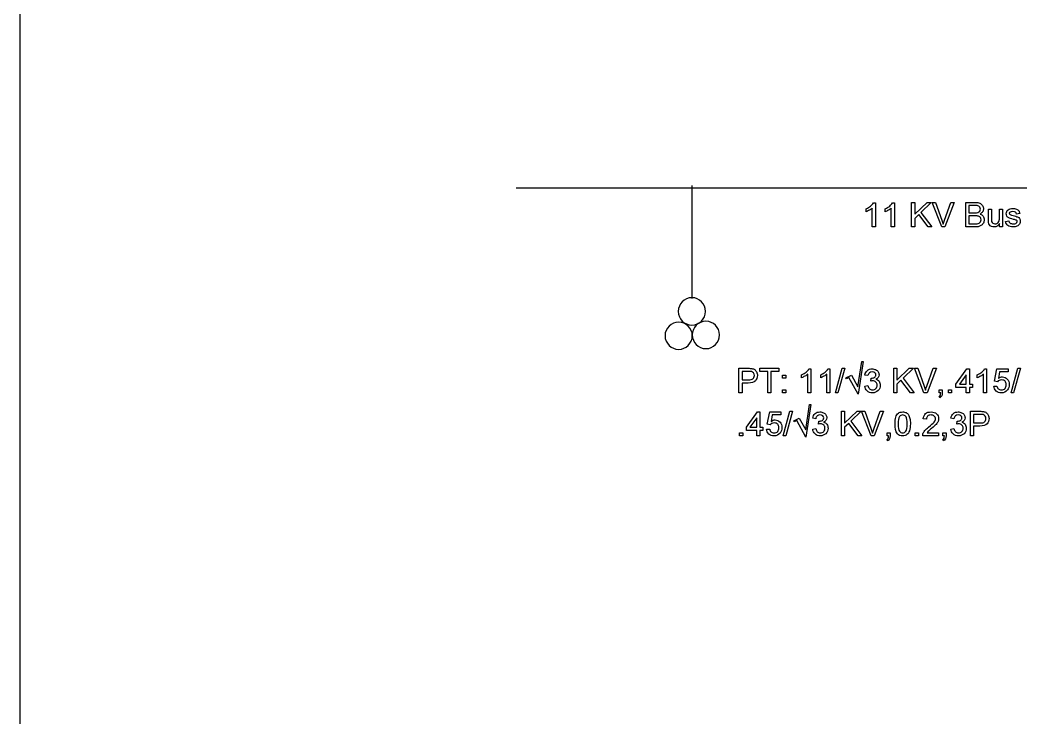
# Model space of a CAD drawing. Header units: millimetres. Extents: x 12 to 286, y 8 to 173.
# Drawn here: x 12.1 to 69.6, y 93.2 to 133.2 of the extents above; entities that cross this region are included whole.
import ezdxf

# ---------------------------------------------------------------- set-up
doc = ezdxf.new("R2010")
doc.units = ezdxf.units.MM
doc.layers.get('0').update_dxf_attribs({"linetype": 'CONTINUOUS'})

msp = doc.modelspace()

# ---------------------------------------------------------------- linework, layer by layer
at = {"color": 0}
for p, q in [((12.1212, 7.5213), (12.1212, 173.298)), ((40.6121, 123.599), (159.272, 123.599)), ((50.7298, 117.249), (50.7298, 123.726)), ((61.1283, 122.731), (61.2429, 122.731)), ((61.2429, 122.731), (61.2429, 121.356)), ((62.2226, 122.731), (62.3355, 122.731)), ((62.3355, 122.731), (62.3355, 121.356)), ((63.3236, 121.356), (63.3236, 122.767)), ((63.3236, 122.767), (63.5, 122.767)), ((63.5, 122.767), (63.5, 122.081)), ((63.5, 122.081), (64.2126, 122.767)), ((64.4521, 122.767), (63.857, 122.192)), ((64.2126, 122.767), (64.4521, 122.767)), ((65.0505, 121.356), (64.5061, 122.767)), ((64.5061, 122.767), (64.6987, 122.767)), ((64.6987, 122.767), (65.0667, 121.744)), ((65.2141, 121.744), (65.5807, 122.767)), ((65.7737, 122.767), (65.2307, 121.356)), ((65.5807, 122.767), (65.7737, 122.767)), ((66.4284, 121.356), (66.4284, 122.767)), ((66.4284, 122.767), (66.9713, 122.767)), ((66.9064, 122.59), (66.6048, 122.59)), ((66.6048, 122.59), (66.6048, 122.167)), ((60.7138, 122.225), (60.7138, 122.388)), ((61.0665, 121.356), (61.0665, 122.428)), ((61.8063, 122.225), (61.8063, 122.388)), ((62.1591, 121.356), (62.1591, 122.428)), ((63.7342, 122.075), (63.5, 121.849)), ((64.2758, 121.356), (63.7342, 122.075)), ((63.857, 122.192), (64.4881, 121.356)), ((66.6048, 122.167), (66.9315, 122.167)), ((66.9533, 121.991), (66.6048, 121.991)), ((66.6048, 121.991), (66.6048, 121.532)), ((67.7333, 121.758), (67.7333, 122.378)), ((67.7333, 122.378), (67.9097, 122.378)), ((67.9097, 122.378), (67.9097, 121.843)), ((68.3687, 121.861), (68.3687, 122.378)), ((68.3687, 122.378), (68.5451, 122.378)), ((68.5451, 122.378), (68.5451, 121.356)), ((69.5332, 122.131), (69.3568, 122.097)), ((61.2429, 121.356), (61.0665, 121.356)), ((62.3355, 121.356), (62.1591, 121.356)), ((63.5, 121.356), (63.3236, 121.356)), ((63.5, 121.849), (63.5, 121.356)), ((64.4881, 121.356), (64.2758, 121.356)), ((65.2307, 121.356), (65.0505, 121.356)), ((66.9629, 121.356), (66.4284, 121.356)), ((66.6048, 121.532), (66.9657, 121.532)), ((68.3687, 121.356), (68.3687, 121.554)), ((68.5451, 121.356), (68.3687, 121.356)), ((68.7215, 121.672), (68.8979, 121.708)), ((60.2449, 112.176), (60.4601, 113.63)), ((60.5374, 113.63), (60.2534, 111.756)), ((60.4601, 113.63), (60.5374, 113.63)), ((53.4098, 111.831), (53.4098, 113.242)), ((53.4098, 113.242), (53.9337, 113.242)), ((53.9517, 113.065), (53.5862, 113.065)), ((53.5862, 113.065), (53.5862, 112.572)), ((54.6104, 113.065), (54.6104, 113.242)), ((54.6104, 113.242), (55.7029, 113.242)), ((55.0693, 113.065), (54.6104, 113.065)), ((55.0693, 111.831), (55.0693, 113.065)), ((55.7029, 113.065), (55.2457, 113.065)), ((55.2457, 113.065), (55.2457, 111.831)), ((55.7029, 113.242), (55.7029, 113.065)), ((55.9153, 112.677), (55.9153, 112.853)), ((55.9153, 112.853), (56.0917, 112.853)), ((56.0917, 112.677), (55.9153, 112.677)), ((56.0917, 112.853), (56.0917, 112.677)), ((57.0096, 112.7), (57.0096, 112.863)), ((57.3624, 111.831), (57.3624, 112.903)), ((57.4241, 113.206), (57.5388, 113.206)), ((57.5388, 113.206), (57.5388, 111.831)), ((58.1021, 112.7), (58.1021, 112.863)), ((58.4549, 111.831), (58.4549, 112.903)), ((58.5184, 113.206), (58.6313, 113.206)), ((58.6313, 113.206), (58.6313, 111.831)), ((58.9499, 111.831), (59.3369, 113.242)), ((59.4815, 113.242), (59.0931, 111.831)), ((59.3369, 113.242), (59.4815, 113.242)), ((59.5492, 112.699), (59.866, 112.853)), ((59.5835, 112.639), (59.5492, 112.699)), ((59.7228, 112.707), (59.5835, 112.639)), ((60.2534, 111.756), (59.7228, 112.707)), ((59.866, 112.853), (60.2449, 112.176)), ((60.8182, 112.819), (60.6418, 112.853)), ((60.9755, 112.5), (60.9946, 112.677)), ((62.3013, 111.831), (62.3013, 113.242)), ((62.3013, 113.242), (62.4777, 113.242)), ((62.4777, 113.242), (62.4777, 112.556)), ((62.4777, 112.556), (63.1899, 113.242)), ((63.4298, 113.242), (62.8329, 112.667)), ((63.1899, 113.242), (63.4298, 113.242)), ((64.0263, 111.831), (63.4834, 113.242)), ((63.4834, 113.242), (63.6764, 113.242)), ((63.6764, 113.242), (64.0429, 112.219)), ((64.1904, 112.219), (64.5583, 113.242)), ((64.7513, 113.242), (64.2084, 111.831)), ((64.5583, 113.242), (64.7513, 113.242)), ((65.8633, 112.324), (66.4986, 113.206)), ((66.4626, 112.868), (66.0714, 112.324)), ((66.4626, 112.324), (66.4626, 112.868)), ((66.4986, 113.206), (66.639, 113.206)), ((66.639, 113.206), (66.639, 112.324)), ((67.098, 112.7), (67.098, 112.863)), ((67.4508, 111.831), (67.4508, 112.903)), ((67.5143, 113.206), (67.6271, 113.206)), ((67.6271, 113.206), (67.6271, 111.831)), ((68.0861, 112.5), (68.2265, 113.206)), ((68.2265, 113.206), (68.8619, 113.206)), ((68.3701, 113.029), (68.3052, 112.647)), ((68.8619, 113.029), (68.3701, 113.029)), ((68.8619, 113.206), (68.8619, 113.029)), ((69.0383, 111.831), (69.427, 113.242)), ((69.5717, 113.242), (69.1829, 111.831)), ((69.427, 113.242), (69.5717, 113.242)), ((53.5862, 112.572), (53.9556, 112.572)), ((53.9447, 112.396), (53.5862, 112.396)), ((53.5862, 112.396), (53.5862, 111.831)), ((60.6418, 112.219), (60.8182, 112.254)), ((62.7105, 112.55), (62.4777, 112.324)), ((62.4777, 112.324), (62.4777, 111.831)), ((63.2534, 111.831), (62.7105, 112.55)), ((62.8329, 112.667), (63.464, 111.831)), ((65.8633, 112.147), (65.8633, 112.324)), ((66.4626, 112.147), (65.8633, 112.147)), ((66.0714, 112.324), (66.4626, 112.324)), ((66.4626, 111.831), (66.4626, 112.147)), ((66.639, 112.324), (66.8154, 112.324)), ((66.8154, 112.147), (66.639, 112.147)), ((66.639, 112.147), (66.639, 111.831)), ((66.8154, 112.324), (66.8154, 112.147)), ((68.0501, 112.219), (68.2265, 112.219)), ((68.2625, 112.466), (68.0861, 112.5)), ((53.5862, 111.831), (53.4098, 111.831)), ((55.2457, 111.831), (55.0693, 111.831)), ((55.9153, 111.831), (55.9153, 112.007)), ((55.9153, 112.007), (56.0917, 112.007)), ((56.0917, 111.831), (55.9153, 111.831)), ((56.0917, 112.007), (56.0917, 111.831)), ((57.5388, 111.831), (57.3624, 111.831)), ((58.6313, 111.831), (58.4549, 111.831)), ((59.0931, 111.831), (58.9499, 111.831)), ((62.4777, 111.831), (62.3013, 111.831)), ((63.464, 111.831), (63.2534, 111.831)), ((64.2084, 111.831), (64.0263, 111.831)), ((64.9111, 111.831), (64.9111, 112.007)), ((64.9111, 112.007), (65.0875, 112.007)), ((64.9979, 111.831), (64.9111, 111.831)), ((64.9471, 111.548), (64.9111, 111.618)), ((65.0875, 112.007), (65.0875, 111.831)), ((65.4403, 111.831), (65.4403, 112.007)), ((65.4403, 112.007), (65.6167, 112.007)), ((65.6167, 111.831), (65.4403, 111.831)), ((65.6167, 112.007), (65.6167, 111.831)), ((66.639, 111.831), (66.4626, 111.831)), ((67.6271, 111.831), (67.4508, 111.831)), ((69.1829, 111.831), (69.0383, 111.831)), ((57.2463, 109.707), (57.4615, 111.161)), ((57.5388, 111.161), (57.2548, 109.287)), ((57.4615, 111.161), (57.5388, 111.161)), ((53.8346, 109.854), (54.4682, 110.736)), ((54.434, 110.399), (54.0424, 109.854)), ((54.434, 109.854), (54.434, 110.399)), ((54.4682, 110.736), (54.6104, 110.736)), ((54.6104, 110.736), (54.6104, 109.854)), ((55.0333, 110.031), (55.1737, 110.736)), ((55.1737, 110.736), (55.8091, 110.736)), ((55.3173, 110.56), (55.2524, 110.177)), ((55.8091, 110.56), (55.3173, 110.56)), ((55.8091, 110.736), (55.8091, 110.56)), ((55.9513, 109.361), (56.3383, 110.772)), ((56.4829, 110.772), (56.0945, 109.361)), ((56.3383, 110.772), (56.4829, 110.772)), ((56.5506, 110.229), (56.8674, 110.383)), ((56.8674, 110.383), (57.2463, 109.707)), ((57.8196, 110.349), (57.6432, 110.383)), ((59.3027, 109.361), (59.3027, 110.772)), ((59.3027, 110.772), (59.479, 110.772)), ((59.479, 110.772), (59.479, 110.086)), ((59.479, 110.086), (60.1913, 110.772)), ((60.4312, 110.772), (59.8343, 110.198)), ((60.1913, 110.772), (60.4312, 110.772)), ((60.9935, 109.361), (60.4492, 110.772)), ((60.4492, 110.772), (60.6418, 110.772)), ((60.6418, 110.772), (61.0097, 109.75)), ((61.1572, 109.75), (61.5237, 110.772)), ((61.7167, 110.772), (61.1738, 109.361)), ((61.5237, 110.772), (61.7167, 110.772)), ((65.7571, 110.349), (65.5807, 110.383)), ((66.711, 109.361), (66.711, 110.772)), ((66.711, 110.772), (67.2331, 110.772)), ((67.2511, 110.596), (66.8874, 110.596)), ((66.8874, 110.596), (66.8874, 110.103)), ((53.8346, 109.678), (53.8346, 109.854)), ((54.0424, 109.854), (54.434, 109.854)), ((54.6104, 109.854), (54.7867, 109.854)), ((54.7867, 109.854), (54.7867, 109.678)), ((55.2097, 109.996), (55.0333, 110.031)), ((56.5848, 110.17), (56.5506, 110.229)), ((56.7242, 110.237), (56.5848, 110.17)), ((57.2548, 109.287), (56.7242, 110.237)), ((57.9769, 110.031), (57.996, 110.207)), ((59.7119, 110.08), (59.479, 109.854)), ((59.479, 109.854), (59.479, 109.361)), ((60.2548, 109.361), (59.7119, 110.08)), ((59.8343, 110.198), (60.4654, 109.361)), ((62.3715, 110.049), (62.3715, 110.049)), ((64.1696, 110.313), (63.9932, 110.349)), ((65.9144, 110.031), (65.9335, 110.207)), ((66.8874, 110.103), (67.2553, 110.103)), ((67.2454, 109.926), (66.8874, 109.926)), ((66.8874, 109.926), (66.8874, 109.361)), ((53.4458, 109.361), (53.4458, 109.538)), ((53.4458, 109.538), (53.6222, 109.538)), ((53.6222, 109.361), (53.4458, 109.361)), ((53.6222, 109.538), (53.6222, 109.361)), ((54.434, 109.678), (53.8346, 109.678)), ((54.434, 109.361), (54.434, 109.678)), ((54.6104, 109.361), (54.434, 109.361)), ((54.7867, 109.678), (54.6104, 109.678)), ((54.6104, 109.678), (54.6104, 109.361)), ((54.9973, 109.75), (55.1737, 109.75)), ((56.0945, 109.361), (55.9513, 109.361)), ((57.6432, 109.75), (57.8196, 109.784)), ((59.479, 109.361), (59.3027, 109.361)), ((60.4654, 109.361), (60.2548, 109.361)), ((61.1738, 109.361), (60.9935, 109.361)), ((61.9125, 109.361), (61.9125, 109.538)), ((61.9125, 109.538), (62.0889, 109.538)), ((61.9993, 109.361), (61.9125, 109.361)), ((62.0889, 109.538), (62.0889, 109.361)), ((63.536, 109.361), (63.536, 109.538)), ((63.536, 109.538), (63.7124, 109.538)), ((63.7124, 109.361), (63.536, 109.361)), ((63.7124, 109.538), (63.7124, 109.361)), ((64.8751, 109.361), (63.959, 109.361)), ((64.2084, 109.538), (64.8751, 109.538)), ((64.8751, 109.538), (64.8751, 109.361)), ((65.1235, 109.361), (65.1235, 109.538)), ((65.1235, 109.538), (65.2999, 109.538)), ((65.2103, 109.361), (65.1235, 109.361)), ((65.2999, 109.538), (65.2999, 109.361)), ((65.5807, 109.75), (65.7571, 109.784)), ((66.8874, 109.361), (66.711, 109.361)), ((61.9485, 109.079), (61.9125, 109.149)), ((65.1577, 109.079), (65.1235, 109.149))]:
    msp.add_line(p, q, dxfattribs=at)
for points in [[(60.7138, 122.388), (60.8115, 122.44), (60.8983, 122.486), (60.9713, 122.548)], [(60.9713, 122.548), (61.0415, 122.614), (61.0979, 122.671), (61.1283, 122.731)], [(61.8063, 122.388), (61.9054, 122.44), (61.9912, 122.486), (62.0656, 122.548)], [(62.0656, 122.548), (62.1358, 122.614), (62.1908, 122.671), (62.2226, 122.731)], [(67.1354, 122.571), (67.0899, 122.59), (67.014, 122.59), (66.9064, 122.59)], [(66.9713, 122.767), (67.0775, 122.767), (67.1696, 122.753), (67.2373, 122.724)], [(67.2387, 122.498), (67.2028, 122.541), (67.1809, 122.557), (67.1354, 122.571)], [(67.2373, 122.724), (67.2938, 122.696), (67.3573, 122.65), (67.3943, 122.589)], [(67.2744, 122.375), (67.2744, 122.423), (67.262, 122.464), (67.2387, 122.498)], [(67.3943, 122.589), (67.4275, 122.53), (67.4508, 122.466), (67.4508, 122.4)], [(60.8983, 122.312), (60.8266, 122.284), (60.7674, 122.245), (60.7138, 122.225)], [(61.0665, 122.428), (61.0235, 122.396), (60.9671, 122.35), (60.8983, 122.312)], [(61.9926, 122.312), (61.9206, 122.284), (61.8613, 122.245), (61.8063, 122.225)], [(62.1591, 122.428), (62.1164, 122.396), (62.0614, 122.35), (61.9926, 122.312)], [(66.9315, 122.167), (67.0168, 122.167), (67.0828, 122.173), (67.1216, 122.184)], [(67.1738, 121.967), (67.1216, 121.991), (67.05, 121.991), (66.9533, 121.991)], [(67.1216, 122.184), (67.1643, 122.203), (67.2112, 122.221), (67.2359, 122.253)], [(67.28, 121.89), (67.2592, 121.937), (67.225, 121.954), (67.1738, 121.967)], [(67.2359, 122.253), (67.2511, 122.293), (67.2744, 122.327), (67.2744, 122.375)], [(67.4038, 122.227), (67.364, 122.177), (67.3241, 122.13), (67.2606, 122.097)], [(67.2606, 122.097), (67.3269, 122.072), (67.3887, 122.029), (67.4275, 121.97)], [(67.3104, 121.761), (67.3104, 121.817), (67.3005, 121.854), (67.28, 121.89)], [(67.4508, 122.4), (67.4508, 122.344), (67.4356, 122.282), (67.4038, 122.227)], [(67.4275, 121.97), (67.4631, 121.918), (67.4867, 121.841), (67.4867, 121.759)], [(68.7557, 122.113), (68.7557, 122.166), (68.767, 122.203), (68.7874, 122.243)], [(68.7959, 121.974), (68.7684, 122.021), (68.7557, 122.063), (68.7557, 122.113)], [(68.7874, 122.243), (68.7987, 122.293), (68.8372, 122.315), (68.8717, 122.341)], [(68.9102, 121.875), (68.8552, 121.903), (68.822, 121.932), (68.7959, 121.974)], [(68.8717, 122.341), (68.8964, 122.362), (68.9349, 122.378), (68.9818, 122.392)], [(69.1667, 121.789), (69.0383, 121.831), (68.961, 121.85), (68.9102, 121.875)], [(68.9818, 122.206), (68.9448, 122.195), (68.9321, 122.159), (68.9321, 122.131)], [(68.9321, 122.131), (68.9321, 122.113), (68.9391, 122.097), (68.9529, 122.082)], [(68.9529, 122.082), (68.9599, 122.072), (68.9875, 122.054), (69.0164, 122.045)], [(68.9818, 122.392), (69.0231, 122.414), (69.0771, 122.414), (69.1307, 122.414)], [(69.143, 122.238), (69.0563, 122.238), (69.0136, 122.227), (68.9818, 122.206)], [(69.0164, 122.045), (69.0287, 122.045), (69.0809, 122.028), (69.161, 122.009)], [(69.1307, 122.414), (69.2023, 122.414), (69.2796, 122.403), (69.3402, 122.379)], [(69.2919, 122.2), (69.2549, 122.225), (69.2079, 122.238), (69.143, 122.238)], [(69.161, 122.009), (69.2725, 121.981), (69.3607, 121.948), (69.4104, 121.927)], [(69.3568, 122.097), (69.3484, 122.141), (69.3279, 122.175), (69.2919, 122.2)], [(69.3402, 122.379), (69.3939, 122.368), (69.445, 122.326), (69.4725, 122.287)], [(69.4104, 121.927), (69.4531, 121.915), (69.4986, 121.875), (69.5262, 121.835)], [(69.4725, 122.287), (69.4986, 122.255), (69.5219, 122.196), (69.5332, 122.131)], [(65.0667, 121.744), (65.0917, 121.674), (65.1207, 121.586), (65.1397, 121.514)], [(65.1397, 121.514), (65.1549, 121.597), (65.1852, 121.668), (65.2141, 121.744)], [(67.1876, 121.379), (67.1202, 121.366), (67.0511, 121.356), (66.9629, 121.356)], [(66.9657, 121.532), (67.025, 121.532), (67.0719, 121.535), (67.0966, 121.539)], [(67.0966, 121.539), (67.1297, 121.555), (67.1781, 121.557), (67.2084, 121.575)], [(67.3421, 121.448), (67.291, 121.422), (67.2497, 121.394), (67.1876, 121.379)], [(67.2084, 121.575), (67.2359, 121.601), (67.262, 121.616), (67.2814, 121.649)], [(67.2814, 121.649), (67.298, 121.689), (67.3104, 121.718), (67.3104, 121.761)], [(67.4441, 121.577), (67.4067, 121.529), (67.3834, 121.478), (67.3421, 121.448)], [(67.4867, 121.759), (67.4867, 121.7), (67.473, 121.634), (67.4441, 121.577)], [(67.7429, 121.601), (67.7333, 121.634), (67.7333, 121.686), (67.7333, 121.758)], [(67.794, 121.475), (67.7609, 121.515), (67.7527, 121.551), (67.7429, 121.601)], [(67.9027, 121.389), (67.8438, 121.412), (67.8173, 121.441), (67.794, 121.475)], [(68.0628, 121.356), (68.0021, 121.356), (67.9524, 121.366), (67.9027, 121.389)], [(67.9097, 121.843), (67.9097, 121.759), (67.9125, 121.7), (67.9192, 121.67)], [(67.9192, 121.67), (67.9263, 121.628), (67.951, 121.594), (67.9856, 121.569)], [(67.9856, 121.569), (68.0173, 121.555), (68.0614, 121.532), (68.1108, 121.532)], [(68.3687, 121.554), (68.2942, 121.426), (68.1909, 121.356), (68.0628, 121.356)], [(68.1108, 121.532), (68.151, 121.532), (68.2061, 121.544), (68.2502, 121.569)], [(68.2502, 121.569), (68.2847, 121.606), (68.3232, 121.628), (68.3412, 121.672)], [(68.3412, 121.672), (68.3563, 121.716), (68.3687, 121.779), (68.3687, 121.861)], [(68.8538, 121.436), (68.7751, 121.497), (68.7405, 121.568), (68.7215, 121.672)], [(69.1568, 121.356), (69.0203, 121.356), (68.9225, 121.382), (68.8538, 121.436)], [(68.8979, 121.708), (68.9074, 121.652), (68.9335, 121.608), (68.9762, 121.577)], [(68.9762, 121.577), (69.0178, 121.555), (69.0809, 121.532), (69.1596, 121.532)], [(69.372, 121.398), (69.3028, 121.379), (69.2369, 121.356), (69.1568, 121.356)], [(69.1596, 121.532), (69.2326, 121.532), (69.2961, 121.546), (69.3346, 121.572)], [(69.3388, 121.741), (69.3085, 121.755), (69.2573, 121.77), (69.1667, 121.789)], [(69.3346, 121.572), (69.3678, 121.609), (69.391, 121.63), (69.391, 121.666)], [(69.391, 121.666), (69.391, 121.7), (69.373, 121.722), (69.3388, 121.741)], [(69.5166, 121.518), (69.4764, 121.471), (69.4351, 121.426), (69.372, 121.398)], [(69.5674, 121.684), (69.5674, 121.634), (69.5508, 121.57), (69.5166, 121.518)], [(69.5262, 121.835), (69.5441, 121.799), (69.5674, 121.744), (69.5674, 121.684)], [(50.7076, 117.292), (50.2765, 117.292), (49.9251, 116.94), (49.9251, 116.509)], [(51.4918, 116.509), (51.4918, 116.94), (51.1404, 117.292), (50.7076, 117.292)], [(49.9251, 116.509), (49.9251, 116.076), (50.2765, 115.725), (50.7076, 115.725)], [(50.7076, 115.725), (51.1404, 115.725), (51.4918, 116.076), (51.4918, 116.509)], [(49.9456, 115.895), (49.5141, 115.895), (49.1628, 115.544), (49.1628, 115.112)], [(50.7298, 115.112), (50.7298, 115.544), (50.3784, 115.895), (49.9456, 115.895)], [(51.5126, 115.937), (51.0798, 115.937), (50.7298, 115.586), (50.7298, 115.154)], [(52.2951, 115.154), (52.2951, 115.586), (51.9451, 115.937), (51.5126, 115.937)], [(49.1628, 115.112), (49.1628, 114.679), (49.5141, 114.328), (49.9456, 114.328)], [(49.9456, 114.328), (50.3784, 114.328), (50.7298, 114.679), (50.7298, 115.112)], [(50.7298, 115.154), (50.7298, 114.722), (51.0798, 114.37), (51.5126, 114.37)], [(51.5126, 114.37), (51.9451, 114.37), (52.2951, 114.722), (52.2951, 115.154)], [(53.9337, 113.242), (54.0163, 113.242), (54.0964, 113.237), (54.1443, 113.228)], [(54.1281, 113.053), (54.0921, 113.065), (54.0371, 113.065), (53.9517, 113.065)], [(54.2477, 112.971), (54.2092, 113.02), (54.1775, 113.041), (54.1281, 113.053)], [(54.1443, 113.228), (54.2036, 113.221), (54.2699, 113.195), (54.3154, 113.162)], [(54.2149, 112.637), (54.2576, 112.682), (54.2918, 112.743), (54.2918, 112.823)], [(54.2918, 112.823), (54.2918, 112.892), (54.2766, 112.93), (54.2477, 112.971)], [(54.3154, 113.162), (54.3539, 113.132), (54.398, 113.083), (54.4269, 113.024)], [(54.4682, 112.828), (54.4682, 112.715), (54.4311, 112.605), (54.3553, 112.521)], [(54.4269, 113.024), (54.4449, 112.968), (54.4682, 112.9), (54.4682, 112.828)], [(57.0096, 112.863), (57.1073, 112.915), (57.1941, 112.961), (57.2671, 113.023)], [(57.1941, 112.787), (57.1225, 112.759), (57.0632, 112.72), (57.0096, 112.7)], [(57.3624, 112.903), (57.3193, 112.871), (57.2629, 112.825), (57.1941, 112.787)], [(57.2671, 113.023), (57.3373, 113.089), (57.3938, 113.146), (57.4241, 113.206)], [(58.1021, 112.863), (58.2013, 112.915), (58.287, 112.961), (58.3614, 113.023)], [(58.2884, 112.787), (58.2164, 112.759), (58.1572, 112.72), (58.1021, 112.7)], [(58.4549, 112.903), (58.4122, 112.871), (58.3572, 112.825), (58.2884, 112.787)], [(58.3614, 113.023), (58.4316, 113.089), (58.4867, 113.146), (58.5184, 113.206)], [(60.6418, 112.853), (60.6626, 112.966), (60.7095, 113.053), (60.7826, 113.114)], [(60.7826, 113.114), (60.8446, 113.182), (60.9452, 113.206), (61.0538, 113.206)], [(60.9011, 112.977), (60.8542, 112.947), (60.8309, 112.889), (60.8182, 112.819)], [(61.0595, 113.029), (60.9865, 113.029), (60.9438, 113.013), (60.9011, 112.977)], [(60.9946, 112.677), (60.9935, 112.677), (61.0126, 112.675), (61.0196, 112.675)], [(61.0196, 112.675), (61.0775, 112.677), (61.1449, 112.691), (61.1988, 112.721)], [(61.0538, 113.206), (61.1202, 113.206), (61.1974, 113.191), (61.2592, 113.162)], [(61.2165, 112.981), (61.1724, 113.018), (61.1244, 113.029), (61.0595, 113.029)], [(61.1988, 112.721), (61.2429, 112.759), (61.2771, 112.796), (61.2771, 112.859)], [(61.2771, 112.859), (61.2771, 112.918), (61.2567, 112.95), (61.2165, 112.981)], [(61.2592, 113.162), (61.3174, 113.134), (61.371, 113.09), (61.4041, 113.038)], [(61.4056, 112.721), (61.3653, 112.685), (61.3255, 112.639), (61.262, 112.613)], [(61.4041, 113.038), (61.4303, 112.995), (61.4535, 112.932), (61.4535, 112.872)], [(61.4535, 112.872), (61.4535, 112.823), (61.437, 112.766), (61.4056, 112.721)], [(67.098, 112.863), (67.1971, 112.915), (67.2828, 112.961), (67.3573, 113.023)], [(67.2842, 112.787), (67.2123, 112.759), (67.153, 112.72), (67.098, 112.7)], [(67.4508, 112.903), (67.4081, 112.871), (67.353, 112.825), (67.2842, 112.787)], [(67.3573, 113.023), (67.4275, 113.089), (67.4825, 113.146), (67.5143, 113.206)], [(68.3052, 112.647), (68.3782, 112.723), (68.4597, 112.748), (68.5423, 112.748)], [(68.5423, 112.748), (68.6414, 112.748), (68.7447, 112.707), (68.8192, 112.626)], [(54.3553, 112.521), (54.2713, 112.442), (54.1433, 112.396), (53.9447, 112.396)], [(53.9556, 112.572), (54.0727, 112.572), (54.1637, 112.593), (54.2149, 112.637)], [(60.7755, 111.938), (60.6887, 112.021), (60.6531, 112.103), (60.6418, 112.219)], [(60.8182, 112.254), (60.8376, 112.167), (60.8665, 112.103), (60.9053, 112.065)], [(61.0898, 112.52), (61.0514, 112.525), (61.021, 112.513), (60.9755, 112.5)], [(61.2757, 112.449), (61.2151, 112.502), (61.1657, 112.52), (61.0898, 112.52)], [(61.262, 112.613), (61.3378, 112.603), (61.408, 112.554), (61.4549, 112.493)], [(61.3473, 112.272), (61.3473, 112.349), (61.3241, 112.402), (61.2757, 112.449)], [(61.2786, 112.083), (61.3241, 112.143), (61.3473, 112.197), (61.3473, 112.272)], [(61.5237, 112.269), (61.5237, 112.153), (61.4811, 112.043), (61.3957, 111.957)], [(61.4549, 112.493), (61.5005, 112.436), (61.5237, 112.358), (61.5237, 112.269)], [(64.0429, 112.219), (64.0676, 112.149), (64.098, 112.061), (64.1174, 111.989)], [(64.1174, 111.989), (64.1325, 112.072), (64.1629, 112.143), (64.1904, 112.219)], [(68.1824, 111.937), (68.097, 112.019), (68.0614, 112.102), (68.0501, 112.219)], [(68.2265, 112.219), (68.2392, 112.149), (68.2653, 112.095), (68.3052, 112.059)], [(68.3479, 112.542), (68.3094, 112.532), (68.2847, 112.496), (68.2625, 112.466)], [(68.49, 112.572), (68.4237, 112.572), (68.381, 112.561), (68.3479, 112.542)], [(68.6954, 112.499), (68.6523, 112.547), (68.5878, 112.572), (68.49, 112.572)], [(68.6897, 112.087), (68.7324, 112.149), (68.7557, 112.211), (68.7557, 112.299)], [(68.7557, 112.299), (68.7557, 112.391), (68.7366, 112.451), (68.6954, 112.499)], [(68.8192, 112.626), (68.8855, 112.55), (68.9321, 112.438), (68.9321, 112.31)], [(68.9321, 112.31), (68.9321, 112.193), (68.8979, 112.083), (68.8277, 111.995)], [(61.0704, 111.831), (60.9505, 111.831), (60.8542, 111.867), (60.7755, 111.938)], [(60.9053, 112.065), (60.9381, 112.03), (61.0002, 112.007), (61.0775, 112.007)], [(61.3957, 111.957), (61.3061, 111.877), (61.2013, 111.831), (61.0704, 111.831)], [(61.0775, 112.007), (61.1614, 112.007), (61.2316, 112.032), (61.2786, 112.083)], [(64.9111, 111.618), (64.94, 111.635), (64.9623, 111.66), (64.976, 111.693)], [(65.0529, 111.653), (65.0311, 111.609), (64.9951, 111.573), (64.9471, 111.548)], [(64.976, 111.693), (64.9799, 111.735), (64.9965, 111.77), (64.9979, 111.831)], [(65.0875, 111.831), (65.0875, 111.758), (65.0766, 111.698), (65.0529, 111.653)], [(68.4773, 111.831), (68.3563, 111.831), (68.2583, 111.867), (68.1824, 111.937)], [(68.3052, 112.059), (68.3426, 112.03), (68.4029, 112.007), (68.4788, 112.007)], [(68.8277, 111.995), (68.7419, 111.888), (68.6262, 111.831), (68.4773, 111.831)], [(68.4788, 112.007), (68.5726, 112.007), (68.6442, 112.033), (68.6897, 112.087)], [(57.6432, 110.383), (57.664, 110.497), (57.7109, 110.583), (57.7839, 110.644)], [(57.7839, 110.644), (57.846, 110.713), (57.9466, 110.736), (58.0552, 110.736)], [(57.9025, 110.508), (57.8556, 110.477), (57.8323, 110.419), (57.8196, 110.349)], [(58.0609, 110.56), (57.9878, 110.56), (57.9452, 110.544), (57.9025, 110.508)], [(58.0552, 110.736), (58.1215, 110.736), (58.1988, 110.721), (58.2605, 110.692)], [(58.2179, 110.512), (58.1738, 110.549), (58.1258, 110.56), (58.0609, 110.56)], [(58.2002, 110.251), (58.2443, 110.29), (58.2785, 110.327), (58.2785, 110.389)], [(58.2785, 110.389), (58.2785, 110.448), (58.2581, 110.48), (58.2179, 110.512)], [(58.2605, 110.692), (58.3188, 110.665), (58.3724, 110.621), (58.4055, 110.568)], [(58.4055, 110.568), (58.4316, 110.526), (58.4549, 110.462), (58.4549, 110.403)], [(58.4549, 110.403), (58.4549, 110.353), (58.4383, 110.297), (58.4069, 110.251)], [(62.3715, 110.049), (62.3715, 110.214), (62.388, 110.339), (62.4198, 110.442)], [(62.4198, 110.442), (62.4487, 110.549), (62.5023, 110.619), (62.5669, 110.666)], [(62.6223, 110.472), (62.5711, 110.401), (62.5479, 110.254), (62.5479, 110.049)], [(62.5669, 110.666), (62.6251, 110.713), (62.7133, 110.736), (62.8124, 110.736)], [(62.811, 110.56), (62.7309, 110.56), (62.6731, 110.531), (62.6223, 110.472)], [(63.004, 110.459), (62.9461, 110.537), (62.8922, 110.56), (62.811, 110.56)], [(62.8124, 110.736), (62.8784, 110.736), (62.9514, 110.722), (63.0121, 110.694)], [(63.077, 110.049), (63.077, 110.261), (63.052, 110.392), (63.004, 110.459)], [(63.0121, 110.694), (63.07, 110.667), (63.1169, 110.622), (63.1472, 110.567)], [(63.1472, 110.567), (63.1776, 110.521), (63.2023, 110.446), (63.2231, 110.367)], [(63.9932, 110.349), (64.0059, 110.474), (64.0514, 110.571), (64.1283, 110.637)], [(64.1283, 110.637), (64.1974, 110.713), (64.3117, 110.736), (64.444, 110.736)], [(64.244, 110.495), (64.1946, 110.461), (64.171, 110.391), (64.1696, 110.313)], [(64.4398, 110.56), (64.3516, 110.56), (64.2938, 110.539), (64.244, 110.495)], [(64.6271, 110.497), (64.5679, 110.549), (64.5171, 110.56), (64.4398, 110.56)], [(64.444, 110.736), (64.5679, 110.736), (64.6825, 110.701), (64.7594, 110.628)], [(64.6987, 110.341), (64.6987, 110.406), (64.6755, 110.454), (64.6271, 110.497)], [(64.7594, 110.628), (64.8286, 110.555), (64.8751, 110.462), (64.8751, 110.353)], [(65.5807, 110.383), (65.6015, 110.497), (65.6484, 110.583), (65.7214, 110.644)], [(65.7214, 110.644), (65.7835, 110.713), (65.8841, 110.736), (65.9927, 110.736)], [(65.84, 110.508), (65.7931, 110.477), (65.7698, 110.419), (65.7571, 110.349)], [(65.9984, 110.56), (65.9253, 110.56), (65.8827, 110.544), (65.84, 110.508)], [(65.9927, 110.736), (66.059, 110.736), (66.1363, 110.721), (66.198, 110.692)], [(66.1554, 110.512), (66.1113, 110.549), (66.0633, 110.56), (65.9984, 110.56)], [(66.1377, 110.251), (66.1818, 110.29), (66.216, 110.327), (66.216, 110.389)], [(66.216, 110.389), (66.216, 110.448), (66.1956, 110.48), (66.1554, 110.512)], [(66.198, 110.692), (66.2563, 110.665), (66.3099, 110.621), (66.343, 110.568)], [(66.343, 110.568), (66.3691, 110.526), (66.3924, 110.462), (66.3924, 110.403)], [(66.3924, 110.403), (66.3924, 110.353), (66.3758, 110.297), (66.3444, 110.251)], [(67.2331, 110.772), (67.3156, 110.772), (67.3957, 110.768), (67.4441, 110.758)], [(67.4275, 110.583), (67.3915, 110.596), (67.3379, 110.596), (67.2511, 110.596)], [(67.5474, 110.502), (67.5086, 110.55), (67.4769, 110.571), (67.4275, 110.583)], [(67.4441, 110.758), (67.5033, 110.751), (67.5693, 110.725), (67.6148, 110.692)], [(67.5929, 110.353), (67.5929, 110.422), (67.5778, 110.461), (67.5474, 110.502)], [(67.6148, 110.692), (67.6533, 110.662), (67.6973, 110.614), (67.7263, 110.555)], [(67.7263, 110.555), (67.7443, 110.498), (67.7693, 110.43), (67.7693, 110.359)], [(55.2951, 110.072), (55.2566, 110.062), (55.2319, 110.027), (55.2097, 109.996)], [(55.2524, 110.177), (55.3254, 110.254), (55.4069, 110.279), (55.4895, 110.279)], [(55.4373, 110.103), (55.3709, 110.103), (55.3283, 110.091), (55.2951, 110.072)], [(55.6426, 110.03), (55.5995, 110.078), (55.535, 110.103), (55.4373, 110.103)], [(55.4895, 110.279), (55.5886, 110.279), (55.692, 110.237), (55.7664, 110.156)], [(55.6369, 109.618), (55.6796, 109.679), (55.7029, 109.741), (55.7029, 109.83)], [(55.7029, 109.83), (55.7029, 109.922), (55.6839, 109.981), (55.6426, 110.03)], [(55.7664, 110.156), (55.8327, 110.08), (55.8793, 109.969), (55.8793, 109.841)], [(55.8793, 109.841), (55.8793, 109.723), (55.8451, 109.613), (55.7749, 109.525)], [(58.0912, 110.05), (58.0528, 110.056), (58.0224, 110.043), (57.9769, 110.031)], [(57.996, 110.207), (57.9949, 110.207), (58.014, 110.206), (58.021, 110.206)], [(58.021, 110.206), (58.0789, 110.207), (58.1462, 110.221), (58.2002, 110.251)], [(58.2771, 109.98), (58.2164, 110.032), (58.1671, 110.05), (58.0912, 110.05)], [(58.4069, 110.251), (58.3667, 110.216), (58.3269, 110.17), (58.2634, 110.144)], [(58.2634, 110.144), (58.3392, 110.134), (58.4094, 110.085), (58.4563, 110.024)], [(58.3487, 109.802), (58.3487, 109.879), (58.3255, 109.933), (58.2771, 109.98)], [(58.2799, 109.613), (58.3255, 109.674), (58.3487, 109.728), (58.3487, 109.802)], [(58.5251, 109.799), (58.5251, 109.684), (58.4824, 109.573), (58.3971, 109.488)], [(58.4563, 110.024), (58.5018, 109.966), (58.5251, 109.889), (58.5251, 109.799)], [(62.5052, 109.482), (62.4057, 109.613), (62.3715, 109.795), (62.3715, 110.049)], [(62.5479, 110.049), (62.5479, 109.838), (62.5725, 109.693), (62.6237, 109.631)], [(62.9998, 109.631), (63.041, 109.697), (63.077, 109.832), (63.077, 110.049)], [(63.2534, 110.049), (63.2534, 109.897), (63.2368, 109.759), (63.2037, 109.657)], [(63.2231, 110.367), (63.2411, 110.294), (63.2534, 110.182), (63.2534, 110.049)], [(64.0814, 109.662), (64.1244, 109.725), (64.2027, 109.786), (64.3008, 109.857)], [(64.3008, 109.857), (64.444, 109.994), (64.5569, 110.079), (64.6134, 110.144)], [(64.7266, 110.023), (64.6645, 109.966), (64.5901, 109.886), (64.473, 109.788)], [(64.6134, 110.144), (64.6645, 110.22), (64.6987, 110.276), (64.6987, 110.341)], [(64.8409, 110.191), (64.8173, 110.144), (64.7802, 110.082), (64.7266, 110.023)], [(64.8751, 110.353), (64.8751, 110.309), (64.8642, 110.244), (64.8409, 110.191)], [(66.0287, 110.05), (65.9903, 110.056), (65.9599, 110.043), (65.9144, 110.031)], [(65.9335, 110.207), (65.9324, 110.207), (65.9515, 110.206), (65.9585, 110.206)], [(65.9585, 110.206), (66.0164, 110.207), (66.0837, 110.221), (66.1377, 110.251)], [(66.2146, 109.98), (66.1539, 110.032), (66.1046, 110.05), (66.0287, 110.05)], [(66.3444, 110.251), (66.3042, 110.216), (66.2644, 110.17), (66.2009, 110.144)], [(66.2009, 110.144), (66.2767, 110.134), (66.3469, 110.085), (66.3938, 110.024)], [(66.2862, 109.802), (66.2862, 109.879), (66.263, 109.933), (66.2146, 109.98)], [(66.2174, 109.613), (66.263, 109.674), (66.2862, 109.728), (66.2862, 109.802)], [(66.4626, 109.799), (66.4626, 109.684), (66.4199, 109.573), (66.3346, 109.488)], [(66.3938, 110.024), (66.4393, 109.966), (66.4626, 109.889), (66.4626, 109.799)], [(67.6547, 110.051), (67.5707, 109.973), (67.4426, 109.926), (67.2454, 109.926)], [(67.2553, 110.103), (67.3724, 110.103), (67.4631, 110.123), (67.5157, 110.167)], [(67.5157, 110.167), (67.5569, 110.213), (67.5929, 110.273), (67.5929, 110.353)], [(67.7693, 110.359), (67.7693, 110.246), (67.7305, 110.135), (67.6547, 110.051)], [(55.1296, 109.467), (55.0443, 109.55), (55.0086, 109.633), (54.9973, 109.75)], [(55.4246, 109.361), (55.3036, 109.361), (55.2055, 109.397), (55.1296, 109.467)], [(55.1737, 109.75), (55.1864, 109.679), (55.2125, 109.626), (55.2524, 109.59)], [(55.2524, 109.59), (55.2898, 109.561), (55.3501, 109.538), (55.426, 109.538)], [(55.7749, 109.525), (55.6891, 109.419), (55.5734, 109.361), (55.4246, 109.361)], [(55.426, 109.538), (55.5198, 109.538), (55.5914, 109.564), (55.6369, 109.618)], [(57.7769, 109.469), (57.6901, 109.551), (57.6545, 109.634), (57.6432, 109.75)], [(58.0718, 109.361), (57.9519, 109.361), (57.8556, 109.397), (57.7769, 109.469)], [(57.8196, 109.784), (57.839, 109.697), (57.8679, 109.634), (57.9067, 109.595)], [(57.9067, 109.595), (57.9395, 109.561), (58.0016, 109.538), (58.0789, 109.538)], [(58.3971, 109.488), (58.3075, 109.408), (58.2027, 109.361), (58.0718, 109.361)], [(58.0789, 109.538), (58.1628, 109.538), (58.233, 109.562), (58.2799, 109.613)], [(61.0097, 109.75), (61.0348, 109.679), (61.0637, 109.591), (61.0828, 109.52)], [(61.0828, 109.52), (61.0979, 109.602), (61.1283, 109.674), (61.1572, 109.75)], [(61.9125, 109.149), (61.9414, 109.165), (61.9637, 109.19), (61.9774, 109.223)], [(61.9774, 109.223), (61.9813, 109.266), (61.9979, 109.3), (61.9993, 109.361)], [(62.0889, 109.361), (62.0889, 109.288), (62.078, 109.229), (62.0543, 109.183)], [(62.8124, 109.361), (62.6759, 109.361), (62.5796, 109.401), (62.5052, 109.482)], [(62.6237, 109.631), (62.6731, 109.573), (62.738, 109.538), (62.8124, 109.538)], [(62.8124, 109.538), (62.8812, 109.538), (62.949, 109.569), (62.9998, 109.631)], [(63.0576, 109.431), (62.9874, 109.384), (62.9102, 109.361), (62.8124, 109.361)], [(63.2037, 109.657), (63.1652, 109.561), (63.1225, 109.478), (63.0576, 109.431)], [(63.959, 109.361), (63.9576, 109.402), (63.9632, 109.442), (63.977, 109.481)], [(63.977, 109.481), (63.9932, 109.551), (64.0334, 109.604), (64.0814, 109.662)], [(64.2772, 109.624), (64.2497, 109.602), (64.2264, 109.566), (64.2084, 109.538)], [(64.473, 109.788), (64.364, 109.718), (64.3061, 109.653), (64.2772, 109.624)], [(65.1235, 109.149), (65.1524, 109.165), (65.1729, 109.19), (65.1866, 109.223)], [(65.1866, 109.223), (65.1923, 109.266), (65.2089, 109.3), (65.2103, 109.361)], [(65.2999, 109.361), (65.2999, 109.288), (65.2872, 109.229), (65.2653, 109.183)], [(65.7144, 109.469), (65.6276, 109.551), (65.592, 109.634), (65.5807, 109.75)], [(66.0093, 109.361), (65.8894, 109.361), (65.7931, 109.397), (65.7144, 109.469)], [(65.7571, 109.784), (65.7765, 109.697), (65.8054, 109.634), (65.8442, 109.595)], [(65.8442, 109.595), (65.877, 109.561), (65.9391, 109.538), (66.0164, 109.538)], [(66.3346, 109.488), (66.245, 109.408), (66.1402, 109.361), (66.0093, 109.361)], [(66.0164, 109.538), (66.1003, 109.538), (66.1705, 109.562), (66.2174, 109.613)], [(62.0543, 109.183), (62.0324, 109.139), (61.9965, 109.104), (61.9485, 109.079)], [(65.2653, 109.183), (65.242, 109.139), (65.2074, 109.104), (65.1577, 109.079)]]:
    msp.add_open_spline(points, degree=3, dxfattribs=at)

doc.saveas('drawing.dxf')
